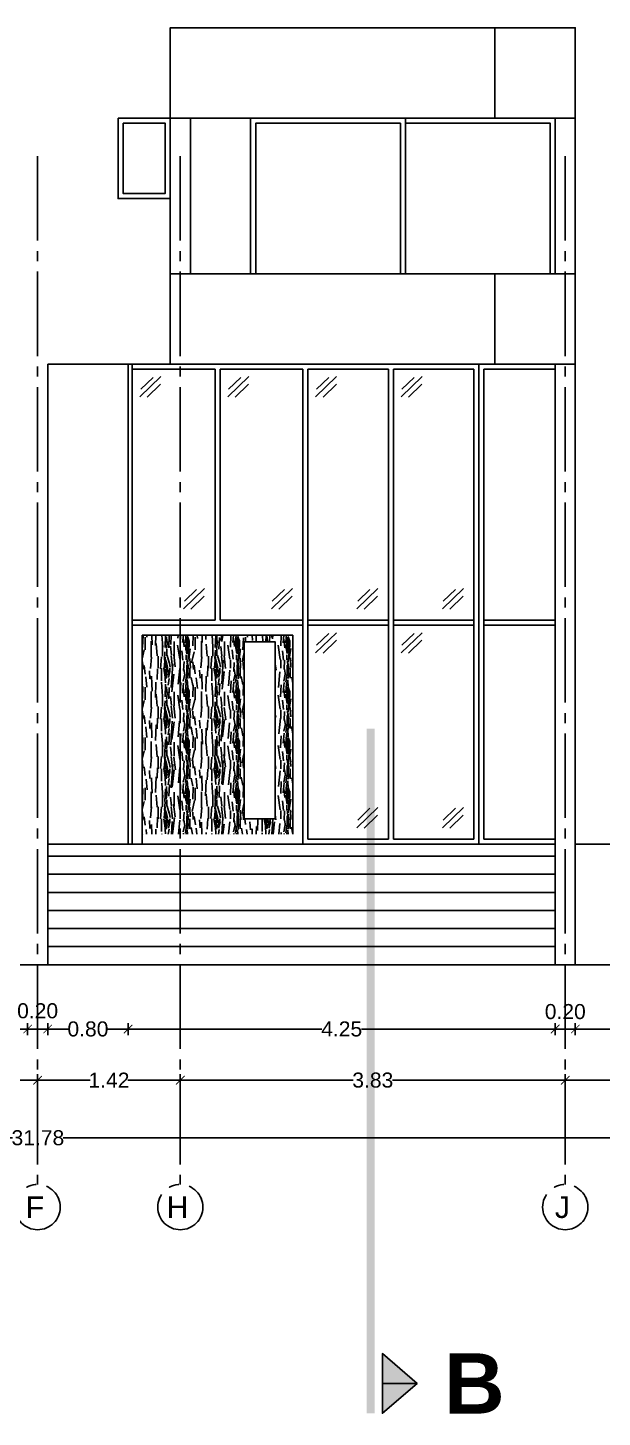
# Model space of a CAD drawing. Header units: millimetres. Extents: x 1217 to 2428, y 234 to 644.
# Drawn here: x 2129.4 to 2135.12, y 371.66 to 385.5 of the extents above; entities that cross this region are included whole.
import ezdxf

# ---------------------------------------------------------------- set-up
doc = ezdxf.new("R2010")
doc.units = ezdxf.units.MM
doc.linetypes.add('ACAD_ISO04W100', pattern=[30, 24, -3, 0, -3])
doc.linetypes.add('DASHDOTX2', pattern=[0.8400000000000001, 0.4, -0.2000000000000001, 0.04000000000000004, -0.2])
doc.layers.get('0').update_dxf_attribs({"lineweight": 5})
for name, color, linetype in [('0.1', 251, 'Continuous'), ('0.2', 2, 'Continuous'), ('0.3', 6, 'Continuous'), ('cortes', 30, 'Continuous'), ('COTAS', 252, 'Continuous'), ('Ejes', 8, 'Continuous'), ('MURO', 5, 'Continuous'), ('Texto', 1, 'Continuous')]:
    doc.layers.add(name, color=color, linetype=linetype)
doc.styles.add('INTERARQ', font='arial.ttf')
doc.styles.get("Standard").update_dxf_attribs({"font": 'arial.ttf'})
doc.dimstyles.new('ESCALA_1-50', dxfattribs={"dimtxt": 0.15, "dimasz": 0.06, "dimexe": 0.18, "dimexo": 0.0625, "dimgap": 0, "dimtad": 0, "dimtih": 1, "dimtoh": 1, "dimzin": 0, "dimdsep": 46, "dimtxsty": 'INTERARQ', "dimblk": 'DIMTICK', "dimcen": 0, "dimse1": 1, "dimse2": 1, "dimclrd": 256, "dimclre": 1, "dimclrt": 2, "dimadec": 0, "dimazin": 0, "dimtfac": 4.5, "dimtofl": 0, "dimtmove": 2, "dimatfit": 3, "dimldrblk": 'DIMTICK', "dimfxl": 1, "dimtolj": 1, "dimtzin": 0, "dimarcsym": 0})

# ---------------------------------------------------------------- blocks, each defined once
blk = doc.blocks.new('DIMTICK')
at = {"color": 1}
for p, q in [((-1, 0), (1, 0)), ((0, 1), (0, -1))]:
    blk.add_line(p, q, dxfattribs=at)
at = {"color": 3, "const_width": 0.1414213562373095}
blk.add_lwpolyline([(0.7071067811865479, 0.7071067811865479), (-0.7071067811865479, -0.7071067811865479)], dxfattribs=at)
blk = doc.blocks.new('*D1704')
at = {"layer": 'COTAS', "lineweight": -2, "ltscale": 3, "transparency": 16777216}
for p, q in [((2128.139484371815, 375.0212208973625), (2128.602341298536, 375.0212208973625)), ((2129.439175032897, 375.0212208973625), (2128.976318106176, 375.0212208973625))]:
    blk.add_line(p, q, dxfattribs=at)
at = {"layer": 'Defpoints', "color": 0, "ltscale": 3, "transparency": 16777216}
for p in [(2128.079484371815, 375.7458817999421), (2129.499175032897, 375.7458817999423, -6.603490625759582e-08), (2129.499175032897, 375.0212208973625)]:
    blk.add_point(p, dxfattribs=at)
at = {"layer": 'COTAS', "lineweight": -2, "ltscale": 3, "transparency": 16777216, "xscale": 0.06, "yscale": 0.06, "zscale": 0.06, "rotation": 180}
blk.add_blockref('DIMTICK', (2128.079484371815, 375.0212208973625), dxfattribs=at)
at = {"layer": 'COTAS', "lineweight": -2, "ltscale": 3, "transparency": 16777216, "xscale": 0.06, "yscale": 0.06, "zscale": 0.06}
blk.add_blockref('DIMTICK', (2129.499175032897, 375.0212208973625), dxfattribs=at)
at = {"layer": 'COTAS', "color": 2, "ltscale": 3, "transparency": 16777216, "insert": (2128.789329702356, 375.0212208973625), "char_height": 0.15, "attachment_point": 5, "style": 'INTERARQ'}
blk.add_mtext('\\A1;1.42', dxfattribs=at)
blk = doc.blocks.new('*D1705')
at = {"layer": 'COTAS', "lineweight": -2, "ltscale": 3, "transparency": 16777216}
for p, q in [((2129.559175032897, 375.0212208973625), (2130.022072562643, 375.0212208973625)), ((2130.858946900029, 375.0212208973625), (2130.396049370283, 375.0212208973625))]:
    blk.add_line(p, q, dxfattribs=at)
at = {"layer": 'Defpoints', "color": 0, "ltscale": 3, "transparency": 16777216}
for p in [(2129.499175032897, 375.7458817999423, -6.603490625759582e-08), (2130.918946900028, 375.7458817999423, -6.603490625759582e-08), (2130.918946900028, 375.0212208973625)]:
    blk.add_point(p, dxfattribs=at)
at = {"layer": 'COTAS', "lineweight": -2, "ltscale": 3, "transparency": 16777216, "xscale": 0.06, "yscale": 0.06, "zscale": 0.06, "rotation": 180}
blk.add_blockref('DIMTICK', (2129.499175032897, 375.0212208973625), dxfattribs=at)
at = {"layer": 'COTAS', "lineweight": -2, "ltscale": 3, "transparency": 16777216, "xscale": 0.06, "yscale": 0.06, "zscale": 0.06}
blk.add_blockref('DIMTICK', (2130.918946900028, 375.0212208973625), dxfattribs=at)
at = {"layer": 'COTAS', "color": 2, "ltscale": 3, "transparency": 16777216, "insert": (2130.209060966463, 375.0212208973625), "char_height": 0.15, "attachment_point": 5, "style": 'INTERARQ'}
blk.add_mtext('\\A1;1.42', dxfattribs=at)
blk = doc.blocks.new('*D1706')
at = {"layer": 'COTAS', "lineweight": -2, "ltscale": 3, "transparency": 16777216}
for p, q in [((2130.978946900028, 375.0212208973625), (2132.639317214695, 375.0212208973625)), ((2134.689216860876, 375.0212208973625), (2133.028846546209, 375.0212208973625))]:
    blk.add_line(p, q, dxfattribs=at)
at = {"layer": 'Defpoints', "color": 0, "ltscale": 3, "transparency": 16777216}
for p in [(2130.918946900028, 375.7458817999423, -6.603490625759582e-08), (2134.749216860876, 375.7458817999423), (2134.749216860876, 375.0212208973625)]:
    blk.add_point(p, dxfattribs=at)
at = {"layer": 'COTAS', "lineweight": -2, "ltscale": 3, "transparency": 16777216, "xscale": 0.06, "yscale": 0.06, "zscale": 0.06, "rotation": 180}
blk.add_blockref('DIMTICK', (2130.918946900028, 375.0212208973625), dxfattribs=at)
at = {"layer": 'COTAS', "lineweight": -2, "ltscale": 3, "transparency": 16777216, "xscale": 0.06, "yscale": 0.06, "zscale": 0.06}
blk.add_blockref('DIMTICK', (2134.749216860876, 375.0212208973625), dxfattribs=at)
at = {"layer": 'COTAS', "color": 2, "ltscale": 3, "transparency": 16777216, "insert": (2132.834081880452, 375.0212208973625), "char_height": 0.15, "attachment_point": 5, "style": 'INTERARQ'}
blk.add_mtext('\\A1;3.83', dxfattribs=at)
blk = doc.blocks.new('*D1707')
at = {"layer": 'COTAS', "lineweight": -2, "ltscale": 3, "transparency": 16777216}
for p, q in [((2134.809216860876, 375.0212208973625), (2136.099782758664, 375.0212208973625)), ((2137.780184945674, 375.0212208973625), (2136.489619047886, 375.0212208973625))]:
    blk.add_line(p, q, dxfattribs=at)
at = {"layer": 'Defpoints', "color": 0, "ltscale": 3, "transparency": 16777216}
for p in [(2134.749216860876, 375.7458817999423), (2137.840184945674, 375.7458817999423), (2137.840184945674, 375.0212208973625)]:
    blk.add_point(p, dxfattribs=at)
at = {"layer": 'COTAS', "lineweight": -2, "ltscale": 3, "transparency": 16777216, "xscale": 0.06, "yscale": 0.06, "zscale": 0.06, "rotation": 180}
blk.add_blockref('DIMTICK', (2134.749216860876, 375.0212208973625), dxfattribs=at)
at = {"layer": 'COTAS', "lineweight": -2, "ltscale": 3, "transparency": 16777216, "xscale": 0.06, "yscale": 0.06, "zscale": 0.06}
blk.add_blockref('DIMTICK', (2137.840184945674, 375.0212208973625), dxfattribs=at)
at = {"layer": 'COTAS', "color": 2, "ltscale": 3, "transparency": 16777216, "insert": (2136.294700903275, 375.0212208973625), "char_height": 0.15, "attachment_point": 5, "style": 'INTERARQ'}
blk.add_mtext('\\A1;3.09', dxfattribs=at)
blk = doc.blocks.new('*D1751')
at = {"layer": 'COTAS', "lineweight": -2, "ltscale": 3, "transparency": 16777216}
for p, q in [((2125.919144888773, 375.5302823892069), (2127.434702259718, 375.5302823892069)), ((2129.339175046761, 375.5302823892069), (2127.823617675816, 375.5302823892069))]:
    blk.add_line(p, q, dxfattribs=at)
at = {"layer": 'Defpoints', "color": 0, "ltscale": 3, "transparency": 16777216}
for p in [(2125.859144888773, 376.1709919423042), (2129.399175046761, 376.1709919423045), (2129.399175046761, 375.5302823892069)]:
    blk.add_point(p, dxfattribs=at)
at = {"layer": 'COTAS', "lineweight": -2, "ltscale": 3, "transparency": 16777216, "xscale": 0.06, "yscale": 0.06, "zscale": 0.06, "rotation": 180}
blk.add_blockref('DIMTICK', (2125.859144888773, 375.5302823892069), dxfattribs=at)
at = {"layer": 'COTAS', "lineweight": -2, "ltscale": 3, "transparency": 16777216, "xscale": 0.06, "yscale": 0.06, "zscale": 0.06}
blk.add_blockref('DIMTICK', (2129.399175046761, 375.5302823892069), dxfattribs=at)
at = {"layer": 'COTAS', "color": 2, "ltscale": 3, "transparency": 16777216, "insert": (2127.629159967767, 375.5302823892069), "char_height": 0.15, "attachment_point": 5, "style": 'INTERARQ'}
blk.add_mtext('\\A1;3.54', dxfattribs=at)
blk = doc.blocks.new('*D1752')
at = {"layer": 'COTAS', "lineweight": -2, "ltscale": 3, "transparency": 16777216}
blk.add_line((2129.459175046761, 375.5302823892069), (2129.539175019033, 375.5302823892069), dxfattribs=at)
at = {"layer": 'Defpoints', "color": 0, "ltscale": 3, "transparency": 16777216}
for p in [(2129.399175046761, 376.1709919423045), (2129.599175019033, 376.1709919423045), (2129.599175019033, 375.5302823892069)]:
    blk.add_point(p, dxfattribs=at)
at = {"layer": 'COTAS', "lineweight": -2, "ltscale": 3, "transparency": 16777216, "xscale": 0.06, "yscale": 0.06, "zscale": 0.06, "rotation": 180}
blk.add_blockref('DIMTICK', (2129.399175046761, 375.5302823892069), dxfattribs=at)
at = {"layer": 'COTAS', "lineweight": -2, "ltscale": 3, "transparency": 16777216, "xscale": 0.06, "yscale": 0.06, "zscale": 0.06}
blk.add_blockref('DIMTICK', (2129.599175019033, 375.5302823892069), dxfattribs=at)
at = {"layer": 'COTAS', "color": 2, "ltscale": 3, "transparency": 16777216, "insert": (2129.499175032897, 375.7111706539082), "char_height": 0.15, "attachment_point": 5, "style": 'INTERARQ'}
blk.add_mtext('\\A1;0.20', dxfattribs=at)
blk = doc.blocks.new('*D1753')
at = {"layer": 'COTAS', "lineweight": -2, "ltscale": 3, "transparency": 16777216}
for p, q in [((2129.659175019033, 375.5302823892069), (2129.805052120764, 375.5302823892069)), ((2130.340049277066, 375.5302823892069), (2130.194172175335, 375.5302823892069))]:
    blk.add_line(p, q, dxfattribs=at)
at = {"layer": 'Defpoints', "color": 0, "ltscale": 3, "transparency": 16777216}
for p in [(2129.599175019033, 376.1709919423045), (2130.400049277066, 376.1709919423042), (2130.400049277066, 375.5302823892069)]:
    blk.add_point(p, dxfattribs=at)
at = {"layer": 'COTAS', "lineweight": -2, "ltscale": 3, "transparency": 16777216, "xscale": 0.06, "yscale": 0.06, "zscale": 0.06, "rotation": 180}
blk.add_blockref('DIMTICK', (2129.599175019033, 375.5302823892069), dxfattribs=at)
at = {"layer": 'COTAS', "lineweight": -2, "ltscale": 3, "transparency": 16777216, "xscale": 0.06, "yscale": 0.06, "zscale": 0.06}
blk.add_blockref('DIMTICK', (2130.400049277066, 375.5302823892069), dxfattribs=at)
at = {"layer": 'COTAS', "color": 2, "ltscale": 3, "transparency": 16777216, "insert": (2129.999612148049, 375.5302823892069), "char_height": 0.15, "attachment_point": 5, "style": 'INTERARQ'}
blk.add_mtext('\\A1;0.80', dxfattribs=at)
blk = doc.blocks.new('*D1754')
at = {"layer": 'COTAS', "lineweight": -2, "ltscale": 3, "transparency": 16777216}
for p, q in [((2130.460049277066, 375.5302823892069), (2132.326218155716, 375.5302823892069)), ((2134.589181031638, 375.5302823892069), (2132.723012152988, 375.5302823892069))]:
    blk.add_line(p, q, dxfattribs=at)
at = {"layer": 'Defpoints', "color": 0, "ltscale": 3, "transparency": 16777216}
for p in [(2130.400049277066, 376.1709919423042), (2134.649181031638, 376.1709919423042), (2134.649181031638, 375.5302823892069)]:
    blk.add_point(p, dxfattribs=at)
at = {"layer": 'COTAS', "lineweight": -2, "ltscale": 3, "transparency": 16777216, "xscale": 0.06, "yscale": 0.06, "zscale": 0.06, "rotation": 180}
blk.add_blockref('DIMTICK', (2130.400049277066, 375.5302823892069), dxfattribs=at)
at = {"layer": 'COTAS', "lineweight": -2, "ltscale": 3, "transparency": 16777216, "xscale": 0.06, "yscale": 0.06, "zscale": 0.06}
blk.add_blockref('DIMTICK', (2134.649181031638, 375.5302823892069), dxfattribs=at)
at = {"layer": 'COTAS', "color": 2, "ltscale": 3, "transparency": 16777216, "insert": (2132.524615154352, 375.5302823892069), "char_height": 0.15, "attachment_point": 5, "style": 'INTERARQ'}
blk.add_mtext('\\A1;4.25', dxfattribs=at)
blk = doc.blocks.new('*D1755')
at = {"layer": 'COTAS', "lineweight": -2, "ltscale": 3, "transparency": 16777216}
blk.add_line((2134.709181031638, 375.5302823892069), (2134.789244795117, 375.5302823892069), dxfattribs=at)
at = {"layer": 'Defpoints', "color": 0, "ltscale": 3, "transparency": 16777216}
for p in [(2134.649181031638, 376.1709919423042), (2134.849244795117, 376.1709919423042), (2134.849244795117, 375.5302823892069)]:
    blk.add_point(p, dxfattribs=at)
at = {"layer": 'COTAS', "lineweight": -2, "ltscale": 3, "transparency": 16777216, "xscale": 0.06, "yscale": 0.06, "zscale": 0.06, "rotation": 180}
blk.add_blockref('DIMTICK', (2134.649181031638, 375.5302823892069), dxfattribs=at)
at = {"layer": 'COTAS', "lineweight": -2, "ltscale": 3, "transparency": 16777216, "xscale": 0.06, "yscale": 0.06, "zscale": 0.06}
blk.add_blockref('DIMTICK', (2134.849244795117, 375.5302823892069), dxfattribs=at)
at = {"layer": 'COTAS', "color": 2, "ltscale": 3, "transparency": 16777216, "insert": (2134.749212913378, 375.703187772524), "char_height": 0.15, "attachment_point": 5, "style": 'INTERARQ'}
blk.add_mtext('\\A1;0.20', dxfattribs=at)
blk = doc.blocks.new('*D1756')
at = {"layer": 'COTAS', "lineweight": -2, "ltscale": 3, "transparency": 16777216}
for p, q in [((2134.909244795117, 375.5302823892069), (2135.230827155773, 375.5302823892069)), ((2135.898964768817, 375.5302823892069), (2135.577382408161, 375.5302823892069))]:
    blk.add_line(p, q, dxfattribs=at)
at = {"layer": 'Defpoints', "color": 0, "ltscale": 3, "transparency": 16777216}
for p in [(2134.849244795117, 376.1709919423042), (2135.958964768817, 376.1709919423045), (2135.958964768817, 375.5302823892069)]:
    blk.add_point(p, dxfattribs=at)
at = {"layer": 'COTAS', "lineweight": -2, "ltscale": 3, "transparency": 16777216, "xscale": 0.06, "yscale": 0.06, "zscale": 0.06, "rotation": 180}
blk.add_blockref('DIMTICK', (2134.849244795117, 375.5302823892069), dxfattribs=at)
at = {"layer": 'COTAS', "lineweight": -2, "ltscale": 3, "transparency": 16777216, "xscale": 0.06, "yscale": 0.06, "zscale": 0.06}
blk.add_blockref('DIMTICK', (2135.958964768817, 375.5302823892069), dxfattribs=at)
at = {"layer": 'COTAS', "color": 2, "ltscale": 3, "transparency": 16777216, "insert": (2135.404104781967, 375.5302823892069), "char_height": 0.15, "attachment_point": 5, "style": 'INTERARQ'}
blk.add_mtext('\\A1;1.11', dxfattribs=at)
blk = doc.blocks.new('*D1635')
at = {"layer": '0.1', "lineweight": -2, "ltscale": 3, "transparency": 16777216}
for p, q in [((2113.671592353705, 374.4470221102162), (2129.248408563064, 374.4470221102162)), ((2145.331602671468, 374.4470221102162), (2129.754786462109, 374.4470221102162))]:
    blk.add_line(p, q, dxfattribs=at)
at = {"layer": 'Defpoints', "color": 0, "ltscale": 3, "transparency": 16777216}
for p in [(2145.391602671468, 377.6494792978664, -3.17248847906517e-07), (2113.611592353705, 376.6709900451826, -3.165439514171667e-07), (2145.391602671468, 374.4470221102162)]:
    blk.add_point(p, dxfattribs=at)
at = {"layer": '0.1', "lineweight": -2, "ltscale": 3, "transparency": 16777216, "xscale": 0.06, "yscale": 0.06, "zscale": 0.06, "rotation": 180}
blk.add_blockref('DIMTICK', (2113.611592353705, 374.4470221102162), dxfattribs=at)
at = {"layer": '0.1', "lineweight": -2, "ltscale": 3, "transparency": 16777216, "xscale": 0.06, "yscale": 0.06, "zscale": 0.06}
blk.add_blockref('DIMTICK', (2145.391602671468, 374.4470221102162), dxfattribs=at)
at = {"layer": '0.1', "color": 2, "ltscale": 3, "transparency": 16777216, "insert": (2129.501597512587, 374.4470221102162), "char_height": 0.15, "attachment_point": 5, "style": 'INTERARQ'}
blk.add_mtext('\\A1;31.78', dxfattribs=at)

msp = doc.modelspace()

# ---------------------------------------------------------------- hatches: boundary and pattern name
at = {"layer": '0.1', "ltscale": 3}
h = msp.add_hatch(dxfattribs=at)
h.set_pattern_fill('WOOD7', color=256, scale=0.5, angle=90, pattern_type=2)
h.set_pattern_definition([(79.69520000000003, (277.4853662128621, -460.7248712367093), (0.4999974377679955, 3.000000480423951), [0.05590149999999983, -5.534267999999979]), (90, (277.4953662128621, -460.6698712367092), (-0.4999999999999999, 0.5), [0.055, -0.445]), (108.4349, (277.4953662128621, -460.6148712367092), (-0.4999992016113539, 1.000000217296481), [0.04743399999999984, -1.533704499999995]), (262.875, (277.4803662128622, -460.5698712367091), (0.4999991409469829, 3.500000189922643), [0.0403115, -3.9908175]), (264.8056, (277.4753662128621, -460.6098712367093), (0.4999976123497257, 5.000000335022446), [0.055227, -5.4674535]), (284.0362, (277.470366212862, -460.6648712367091), (0.4999990286806224, -1.50000027299487), [0.06184650000000001, -1.999706]), (99.46229999999994, (277.4853662128621, -460.6848712367091), (-0.4999990696012175, 2.500000386847653), [0.030414, -3.0109675]), (83.65980000000005, (277.4803662128622, -460.6548712367091), (-0.5000007894798473, -3.999999701303211), [0.045277, -4.4824155]), (275.7106, (277.4853662128621, -460.6098712367093), (0.5000006573331458, -4.499999711747927), [0.05024949999999984, -4.974688499999979]), (258.6901, (277.490366212862, -460.6598712367093), (0.4999988160808031, 2.000000376115476), [0.02549499999999992, -2.524014499999989]), (84.80560000000003, (277.490366212862, -460.7698712367092), (-0.499997612349724, -5.000000335022446), [0.055227, -5.4674535]), (78.69009999999997, (277.4953662128621, -460.7148712367093), (-0.4999988160808043, -2.000000376115476), [0.05099, -2.4985195]), (90, (277.5053662128621, -460.6648712367091), (-0.4999999999999999, 0.5), [0.06, -0.44]), (110.556, (277.5053662128621, -460.6048712367092), (-0.9999979982107935, 2.500000922271211), [0.04271999999999999, -4.229281999999999]), (93.81409999999993, (277.490366212862, -460.5648712367092), (-0.5000030619868508, 6.999999670723153), [0.07516649999999998, -7.441481499999999]), (84.80560000000003, (277.4853662128621, -460.4898712367092), (-0.499997612349724, -5.000000335022446), [0.055227, -5.4674535]), (90, (277.490366212862, -460.4348712367091), (-0.4999999999999999, 0.5), [0.055, -0.445]), (95.19439999999994, (277.490366212862, -460.8798712367093), (-0.4999976123497243, 5.000000335022446), [0.05522699999999999, -5.4674535]), (84.80560000000003, (277.4853662128621, -460.8248712367092), (-0.499997612349724, -5.000000335022446), [0.055227, -5.4674535]), (90, (277.4803662128622, -460.8798712367093), (-0.4999999999999999, 0.5), [0.03, -0.47]), (95.19439999999994, (277.4803662128622, -460.8498712367093), (-0.4999976123497243, 5.000000335022446), [0.05522699999999999, -5.4674535]), (90, (277.4753662128621, -460.7948712367092), (-0.4999999999999999, 0.5), [0.05, -0.45]), (100.3048, (277.4753662128621, -460.7448712367093), (0.4999974377679963, -3.000000480423951), [0.0559015, -5.534268]), (95.19439999999994, (277.4653662128621, -460.6898712367092), (-0.4999976123497243, 5.000000335022446), [0.05522699999999999, -5.4674535]), (84.80560000000003, (277.4603662128623, -460.6348712367092), (-0.499997612349724, -5.000000335022446), [0.055227, -5.4674535]), (84.80560000000003, (277.4653662128621, -460.5798712367091), (-0.499997612349724, -5.000000335022446), [0.055227, -5.4674535]), (81.86989999999993, (277.470366212862, -460.5248712367093), (-0.4999996779077748, -2.99999988823056), [0.07071049999999966, -3.46482299999999]), (90, (277.4803662128622, -460.4548712367091), (-0.4999999999999999, 0.5), [0.075, -0.425]), (77.47120000000001, (277.780366212862, -460.4748712367093), (0.4999998015224461, 2.500000160204548), [0.0460975, -4.5636745]), (84.28939999999999, (277.7903662128622, -460.4298712367092), (-0.5000006573331459, -4.499999711747927), [0.0502495, -4.9746885]), (98.1301, (277.780366212862, -460.4748712367093), (-0.4999996779077715, 2.999999888230561), [0.0353555, -3.500178500000001]), (99.46229999999994, (277.7753662128621, -460.4398712367092), (-0.4999990696012175, 2.500000386847653), [0.0608275, -2.9805535]), (90, (277.7653662128621, -460.8798712367093), (-0.4999999999999999, 0.5), [0.06, -0.44]), (80.5377, (277.7653662128621, -460.8198712367091), (-0.4999990696012188, -2.500000386847653), [0.030414, -3.0109675]), (291.8014, (277.7703662128622, -460.7898712367091), (-0.4999999552503244, 1.500000136505385), [0.026926, -2.6656565]), (282.9946, (277.780366212862, -460.8148712367092), (-0.9999987887891729, 4.500000383874698), [0.0667085, -6.6041235]), (82.87500000000001, (277.780366212862, -460.4198712367092), (-0.4999991409469834, -3.500000189922643), [0.0403115, -3.9908175]), (97.12499999999991, (277.780366212862, -460.4198712367092), (-0.4999991409469827, 3.500000189922643), [0.0403115, -3.9908175]), (90, (277.7753662128621, -460.8798712367093), (-0.4999999999999999, 0.5), [0.04, -0.46]), (284.0362, (277.7753662128621, -460.8398712367093), (0.4999990286806224, -1.50000027299487), [0.041231, -2.020322]), (86.63350000000004, (277.760366212862, -460.7698712367092), (-0.5000054816772421, -7.999999660984349), [0.08514699999999967, -8.429546499999956]), (87.70940000000003, (277.7653662128621, -460.6848712367091), (-0.4999978765629138, -12.00000006458787), [0.1251, -12.384896]), (93.17979999999969, (277.7703662128622, -460.5598712367091), (-0.4999955211631543, 8.500000251349748), [0.09013899999999987, -8.923739499999984]), (99.46229999999994, (277.7653662128621, -460.4698712367092), (-0.4999990696012175, 2.500000386847653), [0.0912415, -2.95014]), (100.3048, (277.8103662128622, -460.8798712367093), (0.4999974377679963, -3.000000480423951), [0.0559015, -5.534268]), (105.9454, (277.8003662128619, -460.8248712367092), (0.4999999446481898, -2.000000063326076), [0.072801, -3.567254]), (90, (277.780366212862, -460.7548712367093), (-0.4999999999999999, 0.5), [0.065, -0.435]), (81.86989999999993, (277.780366212862, -460.6898712367092), (-0.4999996779077748, -2.99999988823056), [0.07071049999999966, -3.46482299999999]), (93.57629999999968, (277.7903662128622, -460.6198712367093), (-0.4999953586658735, 7.500000327167049), [0.08015599999999995, -7.935453499999998]), (81.25380000000001, (277.7853662128621, -460.5398712367091), (0.5000020985287653, 3.499999668178174), [0.06576449999999967, -6.510708499999978]), (75.96380000000005, (277.7953662128621, -460.4748712367093), (-0.4999990286806225, -1.50000027299487), [0.06184650000000001, -1.999706]), (90, (277.8103662128622, -460.4148712367091), (-0.4999999999999999, 0.5), [0.035, -0.465]), (264.8056, (277.760366212862, -460.7698712367092), (0.4999976123497257, 5.000000335022446), [0.1104535, -5.412227]), (85.23639999999997, (277.7303662128622, -460.8798712367093), (-0.4999957663306313, -5.500000473159792), [0.120416, -5.9003815]), (90, (277.740366212862, -460.7598712367092), (-0.4999999999999999, 0.5), [0.115, -0.385]), (94.0856, (277.740366212862, -460.6448712367092), (-0.4999980661770862, 6.500000074507417), [0.1403564999999993, -6.877477499999978]), (90, (277.7303662128622, -460.5048712367093), (-0.4999999999999999, 0.5), [0.125, -0.375]), (97.12499999999991, (277.8353662128623, -460.8798712367093), (-0.4999991409469827, 3.500000189922643), [0.120934, -3.910195]), (96.34019999999997, (277.8203662128622, -460.7598712367092), (-0.5000007894798466, 3.999999701303211), [0.090554, -4.437138500000001]), (87.51039999999999, (277.8103662128622, -460.6698712367092), (-0.5000089326348961, -10.99999973985271), [0.1151085, -11.395756]), (83.48020000000005, (277.8153662128623, -460.5548712367092), (-1.499999762621864, -12.9999998954368), [0.176139, -17.437776]), (93.01279999999981, (277.510366212862, -460.8798712367093), (-0.5000020524395393, 9.000000005848694), [0.09513149999999995, -9.418017499999992]), (81.86989999999993, (277.5053662128621, -460.7848712367093), (-0.4999996779077748, -2.99999988823056), [0.1060659999999997, -3.429467999999989]), (87.6141, (277.5203662128622, -460.6798712367092), (-0.4999913852802193, -11.50000026193722), [0.1201039999999997, -11.89030799999996]), (100.6197, (277.5253662128621, -460.5598712367091), (1.000004041559186, -5.499999202309083), [0.08139400000000001, -8.058016]), (90, (277.510366212862, -460.4798712367092), (-0.4999999999999999, 0.5), [0.1, -0.4]), (86.82020000000004, (277.450366212862, -460.8798712367093), (-0.4999955211631542, -8.500000251349748), [0.09013899999999966, -8.923739499999957]), (96.00899999999997, (277.4553662128621, -460.7898712367091), (0.4999996587409213, -4.99999987545302), [0.09552499999999998, -9.456961499999998]), (96.7098, (277.4453662128622, -460.6948712367091), (0.4999969406220158, -4.500000498875653), [0.085586, -8.473035000000001]), (84.28939999999999, (277.4353662128622, -460.6098712367093), (-0.5000006573331459, -4.499999711747927), [0.100499, -4.924439]), (77.90519999999998, (277.4453662128622, -460.5098712367092), (-1.000003366743933, -4.499999300806951), [0.071589, -7.0873215]), (99.46229999999994, (277.4603662128623, -460.4398712367092), (-0.4999990696012175, 2.500000386847653), [0.0608275, -2.9805535]), (93.81409999999993, (277.5453662128621, -460.8798712367093), (-0.5000030619868508, 6.999999670723153), [0.07516649999999998, -7.441481499999999]), (77.19570000000002, (277.5403662128622, -460.8048712367092), (-1.500003693836551, -6.499998923441888), [0.112805, -11.167709]), (90, (277.5653662128623, -460.6948712367091), (-0.4999999999999999, 0.5), [0.125, -0.375]), (95.44029999999985, (277.5653662128623, -460.5698712367091), (0.499996685620634, -5.500000156104077), [0.105475, -10.4420365]), (96.7098, (277.5553662128621, -460.4648712367093), (0.4999969406220158, -4.500000498875653), [0.085586, -8.473035000000001]), (90, (277.4153662128622, -460.8798712367093), (-0.4999999999999999, 0.5), [0.085, -0.415]), (98.1301, (277.4153662128622, -460.7948712367092), (-0.4999996779077715, 2.999999888230561), [0.1414215, -3.3941125]), (87.6141, (277.3953662128622, -460.6548712367091), (-0.4999913852802193, -11.50000026193722), [0.1201039999999997, -11.89030799999996]), (84.47250000000004, (277.4003662128621, -460.5348712367093), (0.9999926898324766, 10.50000085969986), [0.155724, -15.4166875]), (96.84279999999998, (277.8703662128621, -460.8798712367093), (1.000003998962377, -8.499999682739274), [0.1258969999999994, -12.46378149999996]), (90, (277.8553662128622, -460.7548712367093), (-0.4999999999999999, 0.5), [0.14, -0.36]), (86.34780000000005, (277.8553662128622, -460.6148712367092), (-0.999993649264215, -15.50000047110788), [0.2354779999999994, -23.31234549999991]), (90, (277.6953662128622, -460.8798712367093), (-0.4999999999999999, 0.5), [0.12, -0.38]), (94.76359999999987, (277.6953662128622, -460.7598712367092), (-0.4999957663306298, 5.500000473159792), [0.1204159999999998, -5.900381499999986]), (88.15239999999996, (277.6853662128622, -460.6398712367093), (-0.4999971698858643, -15.00000023215442), [0.1550805, -15.352982]), (87.2737, (277.6903662128623, -460.4848712367093), (-0.4999980088635964, -10.00000014748673), [0.105119, -10.406779]), (84.80560000000003, (277.615366212862, -460.8798712367093), (-0.499997612349724, -5.000000335022446), [0.1104535, -5.412227]), (90, (277.6253662128622, -460.7698712367092), (-0.4999999999999999, 0.5), [0.16, -0.34]), (91.90919999999969, (277.6253662128622, -460.6098712367093), (-0.500012120539104, 14.49999951578939), [0.1500834999999998, -14.85824749999999]), (93.57629999999968, (277.6203662128621, -460.4598712367092), (-0.4999953586658735, 7.500000327167049), [0.08015599999999995, -7.935453499999998])])
h.paths.add_polyline_path([(2130.540049276136, 377.470991942304), (2132.038946700103, 377.4709919423039), (2132.038946700103, 379.4509919427683), (2130.540049276136, 379.4509919427683)])
h.paths.add_polyline_path([(2131.554727697861, 379.3854796013776), (2131.864321582273, 379.3854796013776), (2131.864321582273, 377.6238585797103), (2131.554727697861, 377.6238585797103)], flags=16)
h = msp.add_hatch(color=256, dxfattribs=at)
h.dxf.hatch_style = 1
h.paths.add_polyline_path([(2133.275017206476, 372.0018209315627), (2132.930669981631, 372.2988986834678), (2132.930669981631, 372.0018209315627)])
h.paths.add_polyline_path([(2133.275017206476, 372.0018209315627), (2132.930669981631, 372.0018209315627), (2132.930669981631, 371.7047431796576)])

# ---------------------------------------------------------------- linework, layer by layer
for points, elevation in [([(2130.300018052703, 384.6009919427649), (2130.819099499595, 384.6009919427649), (2130.819099499595, 383.8009919427649), (2130.300018052703, 383.8009919427649)], 9.13313058937099e-08), ([(2130.350018052703, 384.550991942765), (2130.769099499596, 384.550991942765), (2130.769099499596, 383.8509919427648), (2130.350018052703, 383.8509919427648)], 9.13313058937099e-08), ([(2131.554727697861, 379.3854796013776), (2131.864321582273, 379.3854796013776), (2131.864321582273, 377.6238585797103), (2131.554727697861, 377.6238585797103)], -2.505090451595709e-07)]:
    msp.add_lwpolyline(points, close=True, dxfattribs=dict(at, elevation=elevation))
for points, elevation in [([(2131.618756599893, 383.0509919427649), (2131.618756599893, 384.6009919427649), (2134.649044503878, 384.6009919427649), (2134.649044503878, 383.0509919427649)], 6.141041056026536e-08), ([(2131.668756599893, 383.0509919427649), (2131.668756599893, 384.550991942765), (2133.108900551885, 384.550991942765)], 6.141041056026536e-08), ([(2133.108900551885, 384.550991942765), (2133.108900551885, 383.0509919427649)], 6.141041056026536e-08), ([(2133.158900551885, 384.6009919427649), (2133.158900551885, 383.0509919427649)], 6.141041056026536e-08), ([(2133.158900551885, 384.550991942765), (2134.599044503878, 384.550991942765), (2134.599044503878, 383.0509919427649)], 6.141041056026536e-08), ([(2130.440049275303, 379.6009919427682), (2130.440049213856, 382.1509919427647)], -7.485615792551146e-08), ([(2130.440049212652, 382.100991933631), (2131.264497956191, 382.1009919534978)], -2.449076710693961e-08), ([(2130.516619273297, 381.8257332935932), (2130.725525776515, 382.0272662725557)], -1.117949059054875e-08), ([(2130.525209947829, 381.9021529234903), (2130.647191109672, 382.0198286614161)], -1.117949059054875e-08), ([(2131.264497956191, 379.6009919427677), (2131.264497956191, 382.1009919534978)], -7.485615792551146e-08), ([(2131.31449795619, 382.1009919547025), (2132.138946699731, 382.1009919745693)], -2.449076710693961e-08), ([(2131.31449795619, 379.6009919427677), (2131.31449795619, 382.1009919547025)], -7.485615792551146e-08), ([(2131.391068016836, 381.8257333027271), (2131.599974520053, 382.0272662816897)], -1.117949059054875e-08), ([(2131.399658691368, 381.9021529326243), (2131.521639853212, 382.0198286705501)], -1.117949059054875e-08), ([(2132.138946699731, 379.6009919427682), (2132.138946699731, 382.1009919745693)], -7.485615792551146e-08), ([(2132.188946699731, 382.100991975774), (2132.989520447234, 382.1009919950654)], -2.449076710693961e-08), ([(2132.188946699731, 379.6009919427682), (2132.188946699731, 382.100991975774)], -7.485615792551146e-08), ([(2132.265516760376, 381.8257333027271), (2132.474423263594, 382.0272662816897)], -1.117949059054875e-08), ([(2132.274107434909, 381.9021529326243), (2132.396088596752, 382.0198286705501)], -1.117949059054875e-08), ([(2132.989520447234, 379.6009919427682), (2132.989520447234, 382.1009919950654)], -7.485615792551146e-08), ([(2133.039520447234, 382.1009919962703), (2133.840094194738, 382.1009920155617)], -2.449076710693961e-08), ([(2133.039520447234, 379.6009919427682), (2133.039520447234, 382.1009919962703)], -7.485615792551146e-08), ([(2133.11609050788, 381.8257333773034), (2133.324997011097, 382.027266356266)], -1.117949059054875e-08), ([(2133.124681182412, 381.9021530072006), (2133.246662344256, 382.0198287451263)], -1.117949059054875e-08), ([(2133.840094194738, 379.6009919427682), (2133.840094194738, 382.1009920155617)], -8.214147196519162e-08), ([(2133.890094194739, 377.3709919423039), (2133.890094194739, 382.1509919427647)], -2.920615105095475e-07), ([(2133.940094194739, 382.1009919427649), (2134.649181031639, 382.1009919427649)], 6.141041056026536e-08), ([(2133.940094194739, 379.6009919427682), (2133.940094194739, 382.1009919427649)], -8.214147196519162e-08), ([(2130.589984869399, 381.8232712005323), (2130.722740221343, 381.9513408447916)], -1.117949059054875e-08), ([(2131.464433612938, 381.8232712096662), (2131.597188964882, 381.9513408539256)], -1.117949059054875e-08), ([(2132.338882356478, 381.8232712096662), (2132.471637708422, 381.9513408539256)], -1.117949059054875e-08), ([(2133.189456103982, 381.8232712842425), (2133.322211455926, 381.9513409285018)], -1.117949059054875e-08), ([(2130.950719771318, 379.7144746421295), (2131.159626274536, 379.916007621092)], -7.485615792551146e-08), ([(2130.959310445851, 379.7908942720267), (2131.081291607694, 379.9085700099524)], -7.485615792551146e-08), ([(2131.02408536742, 379.7120125490686), (2131.156840719364, 379.8400821933279)], -7.485615792551146e-08), ([(2131.825168514859, 379.7144746421301), (2132.034075018076, 379.9160076210926)], -7.485615792551146e-08), ([(2131.833759189391, 379.7908942720272), (2131.955740351234, 379.908570009953)], -7.485615792551146e-08), ([(2131.89853411096, 379.7120125490692), (2132.031289462904, 379.8400821933285)], -7.485615792551146e-08), ([(2132.675742262362, 379.7144746421301), (2132.884648765579, 379.9160076210926)], -7.485615792551146e-08), ([(2132.684332936894, 379.7908942720272), (2132.806314098738, 379.908570009953)], -7.485615792551146e-08), ([(2132.749107858464, 379.7120125490692), (2132.881863210408, 379.8400821933285)], -7.485615792551146e-08), ([(2133.526316009867, 379.7144746421301), (2133.735222513083, 379.9160076210926)], -7.485615792551146e-08), ([(2133.534906684398, 379.7908942720272), (2133.656887846242, 379.908570009953)], -7.485615792551146e-08), ([(2133.599681605968, 379.7120125490692), (2133.732436957912, 379.8400821933285)], -7.485615792551146e-08), ([(2130.440049276508, 377.3709919423042), (2130.440049276508, 379.670991942304)], -2.847761964698673e-07), ([(2132.138946699731, 377.3709919423039), (2132.138946699731, 379.670991942304)], -2.847761964698673e-07), ([(2132.188946699731, 377.4209919423039), (2132.188946699731, 379.670991942304)], -2.847761964698673e-07), ([(2132.989520447234, 377.4209919423039), (2132.989520447234, 379.670991942304)], -2.847761964698673e-07), ([(2133.039520447234, 377.4209919423038), (2133.039520447234, 379.670991942304)], -2.847761964698673e-07), ([(2133.840094194738, 377.4209919423038), (2133.840094194738, 379.670991942304)], -2.920615105095475e-07), ([(2133.940094194739, 377.4209919423038), (2133.940094194739, 379.670991942304)], -2.920615105095475e-07), ([(2131.264497956191, 379.6009919427682), (2130.440049276508, 379.6009919427682)], -7.485615792551146e-08), ([(2132.138946699731, 379.5509919427683), (2130.440049276508, 379.5509919427683)], -7.485615792551146e-08), ([(2132.138946699731, 379.6009919427682), (2131.31449795619, 379.6009919427682)], -7.485615792551146e-08), ([(2132.188946699731, 379.6009919427682), (2132.989520447234, 379.6009919427682)], -7.485615792551146e-08), ([(2132.188946699731, 379.5509919427683), (2132.989520447234, 379.5509919427683)], -7.485615792551146e-08), ([(2133.039520447234, 379.6009919427682), (2133.840094194738, 379.6009919427682)], -7.485615792551146e-08), ([(2133.039520447234, 379.5509919427683), (2133.840094194738, 379.5509919427683)], -7.485615792551146e-08), ([(2133.940094194739, 379.6009919427682), (2134.649181031639, 379.6009919427682)], -7.485615792551146e-08), ([(2133.940094194739, 379.5509919427683), (2134.649181031639, 379.5509919427683)], -7.485615792551146e-08), ([(2130.540049276136, 377.370991942304), (2130.540049276136, 379.4509919427683)], -2.847761964698673e-07), ([(2132.038946700103, 379.4509919427683), (2130.540049276136, 379.4509919427683)], -7.485615792551146e-08), ([(2132.038946700103, 377.470991942304), (2132.038946700103, 379.4509919427683)], -2.847761964698673e-07), ([(2132.265516760376, 379.2757333027305), (2132.474423263594, 379.477266281693)], -9.401753284577027e-08), ([(2132.274107434909, 379.3521529326276), (2132.396088596752, 379.4698286705534)], -9.401753284577027e-08), ([(2132.338882356478, 379.2732712096696), (2132.471637708422, 379.4013408539289)], -9.401753284577027e-08), ([(2133.11609050788, 379.2757333027305), (2133.324997011097, 379.477266281693)], -9.401753284577027e-08), ([(2133.124681182412, 379.3521529326276), (2133.246662344256, 379.4698286705534)], -9.401753284577027e-08), ([(2133.189456103982, 379.2732712096696), (2133.322211455926, 379.4013408539289)], -9.401753284577027e-08), ([(2132.675742262362, 377.534474641666), (2132.884648765579, 377.7360076206285)], -3.532377821925671e-07), ([(2133.526316009867, 377.534474641666), (2133.735222513083, 377.7360076206285)], -3.605230962322473e-07), ([(2132.684332936894, 377.6108942715632), (2132.806314098738, 377.7285700094889)], -3.532377821925671e-07), ([(2132.749107858464, 377.5320125486051), (2132.881863210408, 377.6600821928644)], -3.532377821925671e-07), ([(2133.534906684398, 377.6108942715632), (2133.656887846242, 377.7285700094889)], -3.605230962322473e-07), ([(2133.599681605968, 377.5320125486051), (2133.732436957912, 377.6600821928644)], -3.605230962322473e-07), ([(2132.188946699731, 377.4209919423039), (2132.989520447234, 377.4209919423039)], -3.619605080876942e-07), ([(2133.039520447234, 377.4209919423038), (2133.840094194738, 377.4209919423038)], -3.619605080876942e-07), ([(2133.940094194739, 377.4209919423038), (2134.649181031638, 377.4209919423038)], -3.619605080876942e-07), ([(2132.930669981631, 371.7047431796576), (2132.930669981631, 372.2988986834678), (2132.930669981631, 372.0018209315627), (2133.275017206476, 372.0018209315627), (2132.930669981631, 372.2988986834678), (2132.930669981631, 371.7047431796576), (2133.275017206476, 372.0018209315627)], -2.989041456198208e-07)]:
    msp.add_lwpolyline(points, dxfattribs=dict(at, elevation=elevation))
at = {"layer": '0.1', "color": 1, "linetype": 'DASHDOTX2', "ltscale": 1.5, "const_width": 0.08000000000000002, "elevation": -2.989041456198208e-07}
msp.add_lwpolyline([(2132.813797731479, 378.5207010191855), (2132.813797731479, 371.7047431796576), (2132.813797731479, 371.7047431796576)], dxfattribs=at)
at = {"layer": '0.2', "ltscale": 3}
for points, elevation in [([(2131.618756599893, 383.0509919427649), (2131.618756599893, 384.6009919427649)], 6.141041056026536e-08), ([(2130.400049291524, 377.3709919423042), (2130.40004917634, 382.1509919427647)], -3.243913092484862e-07), ([(2129.599175019033, 377.370991942304), (2134.649181031638, 377.3709919423039)], -3.619605080876942e-07), ([(2129.599175019033, 377.2509919423043), (2134.649181031638, 377.2509919423042)], -3.165439514171667e-07), ([(2129.599175019033, 377.0709919423043), (2134.649181031638, 377.0709919423041)], -3.165439514171667e-07), ([(2129.599175019033, 376.8909919423043), (2134.649181031638, 376.8909919423041)], -3.165439514171667e-07), ([(2129.599175019033, 376.7109919423042), (2134.649181031638, 376.7109919423041)], -3.165439514171667e-07), ([(2129.599175019033, 376.5309919423042), (2134.649181031638, 376.5309919423041)], -3.165439514171667e-07), ([(2129.599175019033, 376.3509919423042), (2134.649181031638, 376.3509919423041)], -3.165439514171667e-07)]:
    msp.add_lwpolyline(points, dxfattribs=dict(at, elevation=elevation))
at = {"layer": '0.3', "ltscale": 3}
for points, elevation in [([(2134.047044501172, 384.6009919427649), (2134.848958091775, 384.6009919427649), (2134.848958091775, 385.5009919427649), (2134.047044501172, 385.5009919427649)], 6.141041056026536e-08), ([(2130.819099499595, 383.0509919427649), (2130.819099499595, 384.6009919427649)], 6.141041056026536e-08), ([(2131.019099380936, 383.0509919427649), (2131.019099380936, 384.6009919427649)], 6.141041056026536e-08), ([(2134.649044503878, 383.0509919427649), (2134.649044503878, 384.6009919427649)], 6.141041056026536e-08), ([(2134.848958091775, 383.0509919427649), (2134.848958091775, 384.6009919427649)], 6.141041056026536e-08), ([(2134.047044501172, 382.1509919427649), (2134.848958091775, 382.1509919427649), (2134.848958091775, 383.0509919427649), (2134.047044501172, 383.0509919427649)], 6.141041056026536e-08), ([(2134.849244795117, 376.1709919423042), (2134.849244795117, 382.3711267317479)], -3.17247308840911e-07), ([(2129.599175019033, 376.1709919423042), (2129.599175019033, 382.1509919427647)], -3.17248847906517e-07), ([(2129.599175019033, 382.1509919133684), (2130.819099499595, 382.1509919427649)], -2.449076710693961e-08), ([(2134.649181031638, 376.1709919423042), (2134.649181031639, 382.1509919427647)], -2.933870596777783e-07), ([(2135.958964768817, 376.1709919423042), (2135.958964768817, 377.3709919423042), (2134.849244795117, 377.3709919423042)], -3.850055371398665e-07)]:
    msp.add_lwpolyline(points, dxfattribs=dict(at, elevation=elevation))
at = {"layer": 'cortes', "ltscale": 3, "elevation": -3.165439514171667e-07}
msp.add_lwpolyline([(2112.728129161463, 376.1709919423042), (2145.191602743307, 376.1709919423042)], dxfattribs=at)
at = {"layer": 'Ejes', "linetype": 'ACAD_ISO04W100', "ltscale": 0.035}
for points, elevation in [([(2129.499211268702, 384.2224270615267), (2129.499211268702, 373.981796173381)], -2.803083515628862e-07), ([(2129.499211268702, 384.2224270615267), (2129.499211268702, 373.981796173381)], -2.803083515628862e-07), ([(2129.499212752467, 384.2224270615267), (2129.499212752467, 373.981796173381)], -3.037026653526749e-07), ([(2129.499212752467, 384.2224270615267), (2129.499212752467, 373.981796173381)], -3.037026653526749e-07), ([(2130.918945416263, 384.2224270615267), (2130.918945416264, 373.981796173381)], -3.555712660171615e-07), ([(2130.918946900028, 384.2224270615267), (2130.918946900028, 373.981796173381)], -3.789655798069502e-07), ([(2134.749216860876, 384.2224270615267), (2134.749216860876, 373.981796173381)], -3.778274633512351e-07)]:
    msp.add_lwpolyline(points, dxfattribs=dict(at, elevation=elevation))
for centre in [(2129.499211268703, 373.7568199292316, -2.803083515628862e-07), (2129.499211268703, 373.7568199292316, -2.803083515628862e-07), (2129.499212752467, 373.7568250009142, -3.037026653526749e-07), (2129.499212752467, 373.7568250009142, -3.037026653526749e-07), (2130.918945416264, 373.7568199292302, -3.555712660171615e-07), (2130.918946900028, 373.7568250009133, -3.789655798069501e-07), (2134.749215377112, 373.7568199292317, -3.544331495614464e-07), (2134.749216860876, 373.7568250009143, -3.778274633512351e-07)]:
    msp.add_circle(centre, 0.2249762441502753, dxfattribs=at)
at = {"layer": 'MURO', "ltscale": 3, "elevation": 6.141041056026536e-08}
for points in [[(2134.047044501172, 385.5009919427649), (2130.819099499595, 385.5009919427649), (2130.819099499595, 384.6009919427649), (2134.047044501172, 384.6009919427649)], [(2134.047044501172, 383.0509919427649), (2130.819099499595, 383.0509919427649), (2130.819099499595, 382.1509919427649), (2134.047044501172, 382.1509919427649)]]:
    msp.add_lwpolyline(points, close=True, dxfattribs=at)

# ---------------------------------------------------------------- texts
at = {"layer": 'Ejes', "char_height": 0.216, "width": 0.3443690309968225, "attachment_point": 5}
for s, insert in [('F', (2129.471204996837, 373.7550858599718, -2.731496180884181e-07)), ('H', (2130.89093914443, 373.75508585997, -3.484125325426934e-07))]:
    msp.add_mtext(s, dxfattribs=dict(at, insert=insert))
at = {"layer": 'Ejes', "linetype": 'ACAD_ISO04W100', "ltscale": 0.035, "insert": (2134.721209105244, 373.7550858599737, -3.472744160869784e-07), "char_height": 0.216, "width": 0.3443690309968225, "attachment_point": 5}
msp.add_mtext('J', dxfattribs=at)
at = {"layer": 'Texto', "insert": (2133.844232980292, 372.0007451424344, -1.776937735735484e-07), "char_height": 0.6000000000000001, "width": 2.372717606893758, "attachment_point": 5}
msp.add_mtext('{\\fArial|b1|i0|c0|p34;B}', dxfattribs=at)

# ---------------------------------------------------------------- dimensions: what is measured, and where the dimension line sits
at = {"layer": '0.1', "ltscale": 3}
dim = msp.add_linear_dim(base=(2145.391602671468, 374.4470221102162), p1=(2113.611592353705, 376.6709900451826, -3.165439514171667e-07), p2=(2145.391602671468, 377.6494792978664, -3.17248847906517e-07), dimstyle='ESCALA_1-50', dxfattribs=at)
dim.commit()
dim.dimension.update_dxf_attribs({"geometry": '*D1635', "text_midpoint": (2129.501597512587, 374.4470221102162)})
at = {"layer": 'COTAS', "ltscale": 3}
for base, p1, p2, picture, middle in [((2129.399175046761, 375.5302823892069, -3.243913092484862e-07), (2125.859144888773, 376.1709919423042, -3.243913092484862e-07), (2129.399175046761, 376.1709919423045, -3.243913092484862e-07), '*D1751', (2127.629159967767, 375.5302823892069, -3.243913092484862e-07)), ((2130.400049277066, 375.5302823892069, -3.165439514171667e-07), (2129.599175019033, 376.1709919423045, -3.165439514171667e-07), (2130.400049277066, 376.1709919423042, -3.165439514171667e-07), '*D1753', (2129.999612148049, 375.5302823892069, -3.165439514171667e-07)), ((2134.649181031638, 375.5302823892069, -3.30450416353192e-07), (2130.400049277066, 376.1709919423042, -3.30450416353192e-07), (2134.649181031638, 376.1709919423042, -3.30450416353192e-07), '*D1754', (2132.524615154352, 375.5302823892069, -3.30450416353192e-07)), ((2135.958964768817, 375.5302823892069, -3.17247308840911e-07), (2134.849244795117, 376.1709919423042, -3.17247308840911e-07), (2135.958964768817, 376.1709919423045, -3.17247308840911e-07), '*D1756', (2135.404104781967, 375.5302823892069, -3.17247308840911e-07)), ((2129.499175032897, 375.0212208973625, -2.505090451595709e-07), (2128.079484371815, 375.7458817999421, -2.505090451595709e-07), (2129.499175032897, 375.7458817999423, -3.165439514171667e-07), '*D1704', (2128.789329702356, 375.0212208973625, -2.505090451595709e-07)), ((2130.918946900028, 375.0212208973625, -2.505090451595709e-07), (2129.499175032897, 375.7458817999423, -3.165439514171667e-07), (2130.918946900028, 375.7458817999423, -3.165439514171667e-07), '*D1705', (2130.209060966463, 375.0212208973625, -2.505090451595709e-07)), ((2134.749216860876, 375.0212208973625, -2.505090451595709e-07), (2130.918946900028, 375.7458817999423, -3.165439514171667e-07), (2134.749216860876, 375.7458817999423, -2.505090451595709e-07), '*D1706', (2132.834081880452, 375.0212208973625, -2.505090451595709e-07)), ((2137.840184945674, 375.0212208973625, -2.505090451595709e-07), (2134.749216860876, 375.7458817999423, -2.505090451595709e-07), (2137.840184945674, 375.7458817999423, -2.505090451595709e-07), '*D1707', (2136.294700903275, 375.0212208973625, -2.505090451595709e-07))]:
    dim = msp.add_linear_dim(base=base, p1=p1, p2=p2, dimstyle='ESCALA_1-50', dxfattribs=at)
    dim.commit()
    dim.dimension.update_dxf_attribs({"geometry": picture, "text_midpoint": middle})
for base, p1, p2, picture, middle in [((2129.599175019033, 375.5302823892069, -3.165439514171667e-07), (2129.399175046761, 376.1709919423045, -3.165439514171667e-07), (2129.599175019033, 376.1709919423045, -3.165439514171667e-07), '*D1752', (2129.499175032897, 375.7111706539082, -3.165439514171667e-07)), ((2134.849244795117, 375.5302823892069, -2.933870596777783e-07), (2134.649181031638, 376.1709919423042, -2.933870596777783e-07), (2134.849244795117, 376.1709919423042, -2.933870596777783e-07), '*D1755', (2134.749212913378, 375.703187772524, -2.933870596777783e-07))]:
    dim = msp.add_linear_dim(base=base, p1=p1, p2=p2, dimstyle='ESCALA_1-50', dxfattribs=at)
    dim.commit()
    dim.dimension.update_dxf_attribs({"geometry": picture, "text_midpoint": middle, "dimtype": 160})

doc.saveas('drawing.dxf')
